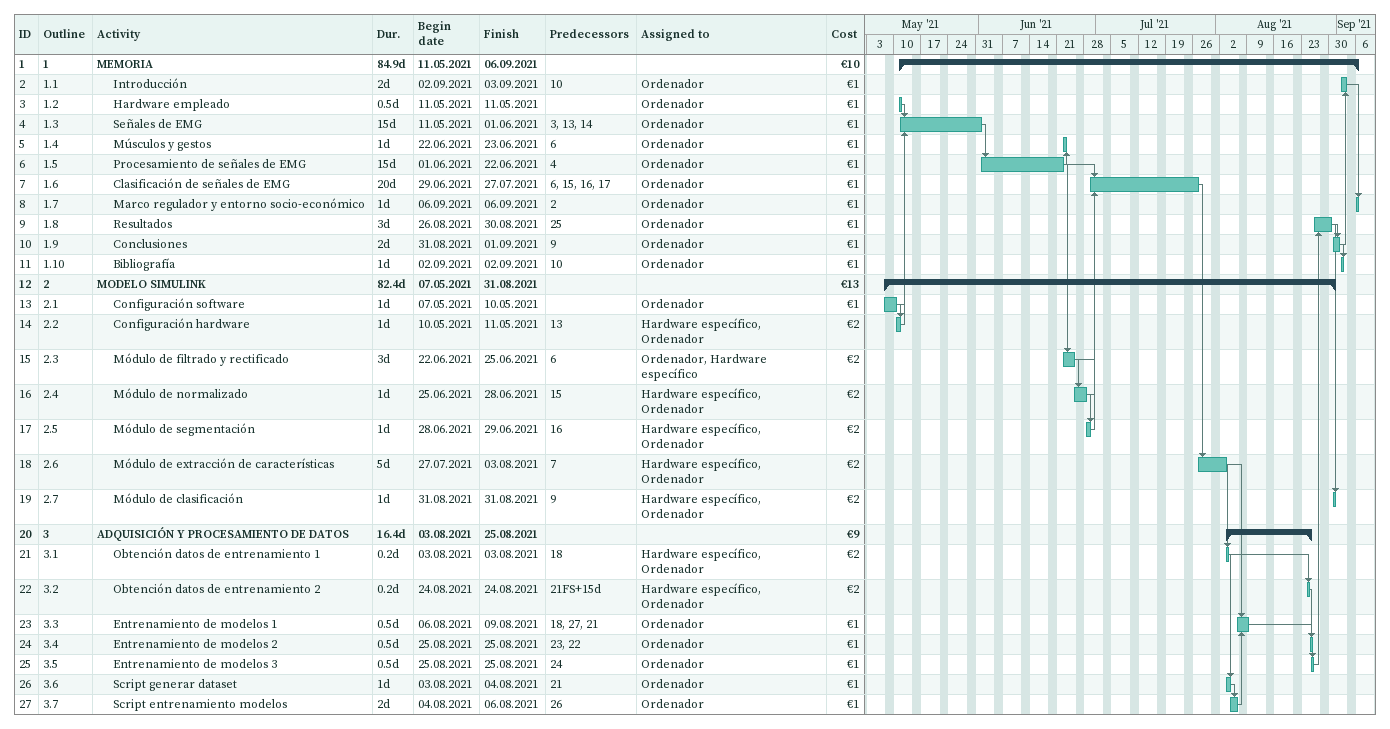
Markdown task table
| ID | WBS | Task | Duration | Start | Finish | Predecessors | Resources | Cost (€) |
|---|---|---|---|---|---|---|---|---|
| 1 | 1 | **MEMORIA** | 84.9d | 2021-05-11 | 2021-09-06 |  |  | 10 |
| 2 | 1.1 | Introducción | 2d | 2021-09-02 | 2021-09-03 | 10 | Ordenador | 1 |
| 3 | 1.2 | Hardware empleado | 0.5d | 2021-05-11 | 2021-05-11 |  | Ordenador | 1 |
| 4 | 1.3 | Señales de EMG | 15d | 2021-05-11 | 2021-06-01 | 3, 13, 14 | Ordenador | 1 |
| 5 | 1.4 | Músculos y gestos | 1d | 2021-06-22 | 2021-06-23 | 6 | Ordenador | 1 |
| 6 | 1.5 | Procesamiento de señales de EMG | 15d | 2021-06-01 | 2021-06-22 | 4 | Ordenador | 1 |
| 7 | 1.6 | Clasificación de señales de EMG | 20d | 2021-06-29 | 2021-07-27 | 6, 15, 16, 17 | Ordenador | 1 |
| 8 | 1.7 | Marco regulador y entorno socio-económico | 1d | 2021-09-06 | 2021-09-06 | 2 | Ordenador | 1 |
| 9 | 1.8 | Resultados | 3d | 2021-08-26 | 2021-08-30 | 25 | Ordenador | 1 |
| 10 | 1.9 | Conclusiones | 2d | 2021-08-31 | 2021-09-01 | 9 | Ordenador | 1 |
| 11 | 1.10 | Bibliografía | 1d | 2021-09-02 | 2021-09-02 | 10 | Ordenador | 1 |
| 12 | 2 | **MODELO SIMULINK** | 82.4d | 2021-05-07 | 2021-08-31 |  |  | 13 |
| 13 | 2.1 | Configuración software | 1d | 2021-05-07 | 2021-05-10 |  | Ordenador | 1 |
| 14 | 2.2 | Configuración hardware | 1d | 2021-05-10 | 2021-05-11 | 13 | Hardware específico, Ordenador | 2 |
| 15 | 2.3 | Módulo de filtrado y rectificado | 3d | 2021-06-22 | 2021-06-25 | 6 | Ordenador, Hardware específico | 2 |
| 16 | 2.4 | Módulo de normalizado | 1d | 2021-06-25 | 2021-06-28 | 15 | Hardware específico, Ordenador | 2 |
| 17 | 2.5 | Módulo de segmentación | 1d | 2021-06-28 | 2021-06-29 | 16 | Hardware específico, Ordenador | 2 |
| 18 | 2.6 | Módulo de extracción de características | 5d | 2021-07-27 | 2021-08-03 | 7 | Hardware específico, Ordenador | 2 |
| 19 | 2.7 | Módulo de clasificación | 1d | 2021-08-31 | 2021-08-31 | 9 | Hardware específico, Ordenador | 2 |
| 20 | 3 | **ADQUISICIÓN Y PROCESAMIENTO DE DATOS** | 16.4d | 2021-08-03 | 2021-08-25 |  |  | 9 |
| 21 | 3.1 | Obtención datos de entrenamiento 1 | 0.2d | 2021-08-03 | 2021-08-03 | 18 | Hardware específico, Ordenador | 2 |
| 22 | 3.2 | Obtención datos de entrenamiento 2 | 0.2d | 2021-08-24 | 2021-08-24 | 21FS+15d | Hardware específico, Ordenador | 2 |
| 23 | 3.3 | Entrenamiento de modelos 1 | 0.5d | 2021-08-06 | 2021-08-09 | 18, 27, 21 | Ordenador | 1 |
| 24 | 3.4 | Entrenamiento de modelos 2 | 0.5d | 2021-08-25 | 2021-08-25 | 23, 22 | Ordenador | 1 |
| 25 | 3.5 | Entrenamiento de modelos 3 | 0.5d | 2021-08-25 | 2021-08-25 | 24 | Ordenador | 1 |
| 26 | 3.6 | Script generar dataset | 1d | 2021-08-03 | 2021-08-04 | 21 | Ordenador | 1 |
| 27 | 3.7 | Script entrenamiento modelos | 2d | 2021-08-04 | 2021-08-06 | 26 | Ordenador | 1 |
